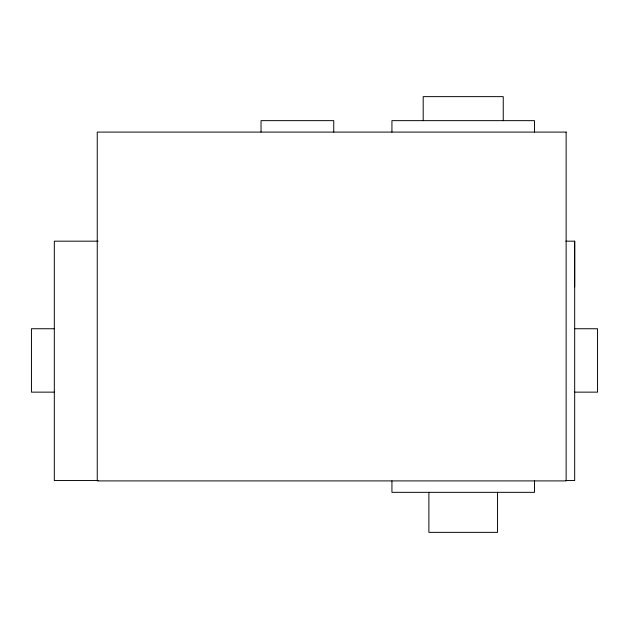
<?xml version="1.0" encoding="UTF-8"?>
<svg xmlns="http://www.w3.org/2000/svg" width="629" height="629" viewBox="0 0 629 629"><rect width="100%" height="100%" fill="white"/><g stroke="black" fill="none" stroke-linecap="round" stroke-linejoin="round"><path stroke-width="0.94" d="M565.841 241.174L574.678 241.174L574.678 480.54L565.841 480.54M98.124 241.174L54.322 241.174L54.322 480.54L98.124 480.54M54.322 328.747L31.45 328.747L31.45 392.142L54.322 392.142M574.678 328.747L597.55 328.747L597.55 392.142L574.678 392.142M574.678 241.174L574.678 286.926M534.493 132.09L534.493 120.65L391.938 120.65L391.938 132.09M534.493 480.902L534.493 492.334L391.938 492.334L391.938 480.902M503.239 120.65L503.239 96.638L423.191 96.638L423.191 120.65M497.547 492.334L497.547 532.362L428.884 532.362L428.884 492.334M333.74 132.09L333.74 120.65L261.035 120.65L261.035 132.09M566.139 132.09L97.251 132.09L97.251 480.902L566.139 480.902L566.139 132.09"/></g></svg>
